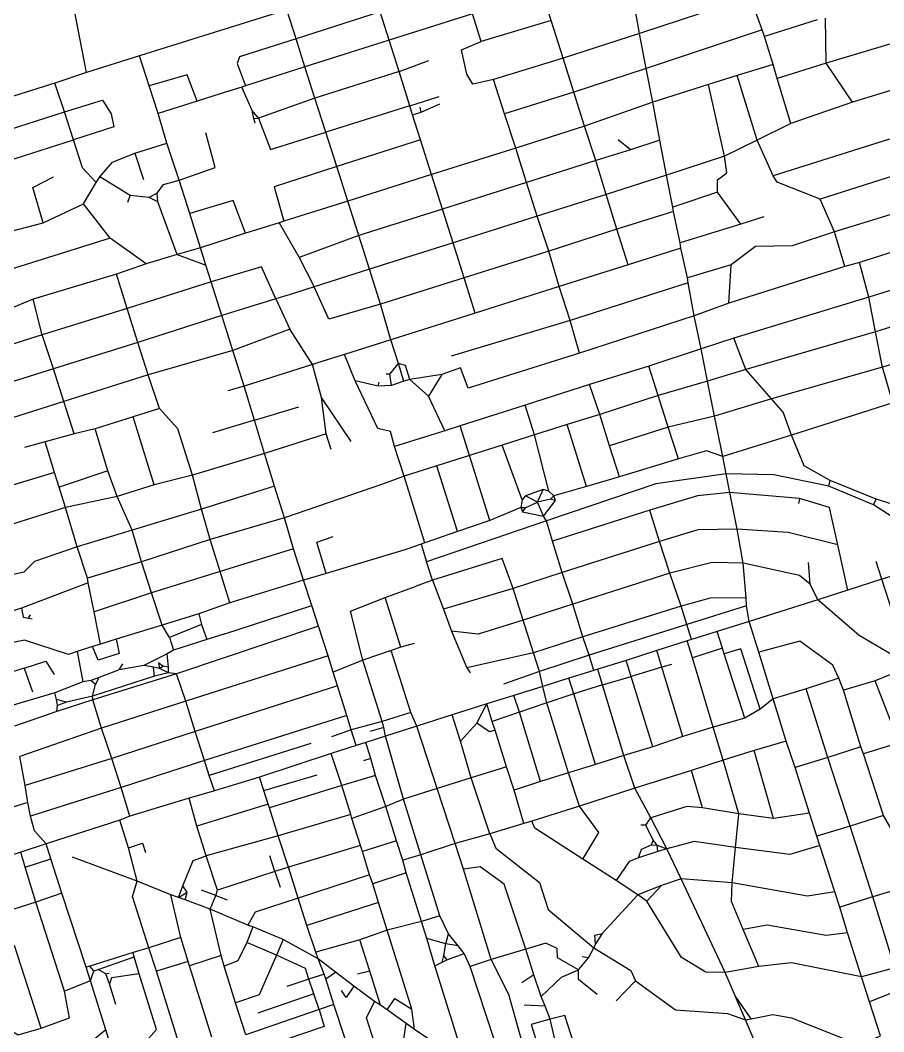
# Model space of a CAD drawing. Header units: metres. Extents: x 609554 to 651406, y 4826501 to 4857446.
# Drawn here: x 624809 to 627242, y 4838713 to 4841561 of the extents above; entities that cross this region are included whole.
import ezdxf

# ---------------------------------------------------------------- set-up
doc = ezdxf.new("R2010")
doc.units = ezdxf.units.M

msp = doc.modelspace()

# ---------------------------------------------------------------- linework, layer by layer
at = {"layer": 'ROADS'}
for points in [[(624995.4, 4841413.8), (624946.3, 4841666.8)], [(626304.5, 4841560.3), (626279.1, 4841640.2)], [(626553.2, 4841524.1), (626536.6, 4841620.3)], [(626848.2, 4841621.7), (626553.2, 4841524.1)], [(626899.4, 4841534), (626875, 4841602), (626848.2, 4841621.7)], [(625559.6, 4841590.3), (625325, 4841517)], [(625586, 4841509.2), (625559.6, 4841590.3)], [(625823.1, 4841584.8), (625586, 4841509.2)], [(625848.3, 4841505.1), (625823.1, 4841584.8)], [(626083.2, 4841579.3), (625848.3, 4841505.1)], [(626107.6, 4841501.2), (626083.2, 4841579.3)], [(627079.8, 4841440.3), (627077.5, 4841567.6)], [(626304.5, 4841560.3), (626107.6, 4841501.2)], [(626338.5, 4841454.6), (626304.5, 4841560.3)], [(627054.4, 4841562.5), (626905.2, 4841515.9)], [(627453.6, 4841552.3), (627079.8, 4841440.3)], [(625325, 4841517), (625144.5, 4841460.7)], [(625586, 4841509.2), (625427, 4841458.5), (625420.3, 4841439.2), (625443.8, 4841376.6)], [(625611, 4841430.3), (625586, 4841509.2)], [(626553.2, 4841524.1), (626338.5, 4841454.6)], [(626572.4, 4841425.9), (626553.2, 4841524.1)], [(626899.4, 4841534), (626572.4, 4841425.9)], [(626905.2, 4841515.9), (626899.4, 4841534)], [(626929.7, 4841436.5), (626905.2, 4841515.9)], [(625848.3, 4841505.1), (625611, 4841430.3)], [(625876.1, 4841417.4), (625848.3, 4841505.1)], [(626142.2, 4841394.4), (626083.6, 4841381.7), (626066.9, 4841409.1), (626051.7, 4841478.5), (626107.6, 4841501.2)], [(625144.5, 4841460.7), (624995.4, 4841413.8)], [(625171.9, 4841377.1), (625144.5, 4841460.7)], [(626338.5, 4841454.6), (626142.2, 4841394.4)], [(626368.3, 4841358.5), (626338.5, 4841454.6)], [(625611, 4841430.3), (625443.8, 4841376.6)], [(625639.2, 4841342.2), (625611, 4841430.3)], [(625876.1, 4841417.4), (625959.7, 4841447.8)], [(626572.4, 4841425.9), (626368.3, 4841358.5)], [(626590.7, 4841330.9), (626572.4, 4841425.9)], [(626929.7, 4841436.5), (626828.7, 4841405.5)], [(626941.6, 4841397.7), (626929.7, 4841436.5)], [(627079.8, 4841440.3), (626941.6, 4841397.7)], [(627153.8, 4841330.8), (627079.8, 4841440.3)], [(627489.1, 4841432.9), (627153.8, 4841330.8)], [(624995.4, 4841413.8), (624906.6, 4841384.2)], [(625307, 4841333.2), (625278.7, 4841408), (625171.9, 4841377.1)], [(625876.1, 4841417.4), (625639.2, 4841342.2)], [(625906.2, 4841320.6), (625876.1, 4841417.4)], [(626173.1, 4841297.8), (626142.2, 4841394.4)], [(626828.7, 4841405.5), (626747.6, 4841380.7)], [(626885, 4841223.6), (626828.7, 4841405.5)], [(626979.4, 4841270.7), (626941.6, 4841397.7)], [(624906.6, 4841384.2), (624672.5, 4841310.7)], [(624934, 4841303.4), (624906.6, 4841384.2)], [(625197.1, 4841299), (625171.9, 4841377.1)], [(625433.5, 4841373), (625375.2, 4841354.6)], [(625443.8, 4841376.6), (625433.5, 4841373)], [(625462, 4841307.6), (625433.5, 4841373)], [(626747.6, 4841380.7), (626590.7, 4841330.9)], [(626792.8, 4841178.3), (626747.6, 4841380.7)], [(625375.2, 4841354.6), (625307, 4841333.2)], [(625639.2, 4841342.2), (625480.4, 4841285.7)], [(625669.6, 4841245.8), (625639.2, 4841342.2)], [(625906.2, 4841320.6), (625989.5, 4841346.3)], [(626368.3, 4841358.5), (626173.1, 4841297.8)], [(626398.7, 4841263.1), (626368.3, 4841358.5)], [(624934, 4841303.4), (625040.4, 4841336.1), (625064.8, 4841297.9), (625072.3, 4841261.5), (624958.5, 4841224.2)], [(625307, 4841333.2), (625197.1, 4841299)], [(625906.2, 4841320.6), (625669.6, 4841245.8)], [(625914.2, 4841295.4), (625906.2, 4841320.6)], [(625938.8, 4841302.8), (625935.8, 4841316.8)], [(625938.8, 4841302.8), (625991, 4841326.1)], [(626590.7, 4841330.9), (626398.7, 4841263.1)], [(626610.6, 4841223.6), (626590.7, 4841330.9)], [(627153.8, 4841330.8), (626979.4, 4841270.7)], [(624698.5, 4841228.5), (624934, 4841303.4)], [(624958.5, 4841224.2), (624934, 4841303.4)], [(625221.8, 4841215), (625197.1, 4841299)], [(625480.4, 4841285.7), (625462, 4841307.6)], [(625466.9, 4841284.5), (625462, 4841307.6)], [(625466.9, 4841284.5), (625480.4, 4841285.7)], [(625471, 4841271.8), (625466.9, 4841284.5)], [(625480.4, 4841285.7), (625514.3, 4841197.2), (625669.6, 4841245.8)], [(625914.2, 4841295.4), (625938.8, 4841302.8)], [(625936.7, 4841224.5), (625914.2, 4841295.4)], [(626204.7, 4841201.4), (626173.1, 4841297.8)], [(626398.7, 4841263.1), (626204.7, 4841201.4)], [(626430.3, 4841166.1), (626398.7, 4841263.1)], [(626979.4, 4841270.7), (626885, 4841223.6)], [(624723.5, 4841149.2), (624958.5, 4841224.2)], [(625022.9, 4841104), (624983.8, 4841145.3), (624958.5, 4841224.2)], [(625256.9, 4841111), (625358.3, 4841147.1), (625331.5, 4841244.5)], [(625700.7, 4841149.1), (625669.6, 4841245.8)], [(625936.7, 4841224.5), (625700.7, 4841149.1)], [(625967.7, 4841126.6), (625936.7, 4841224.5)], [(626527.8, 4841196.8), (626493.5, 4841224.7)], [(626610.6, 4841223.6), (626527.8, 4841196.8)], [(626629.6, 4841125.2), (626610.6, 4841223.6)], [(626885, 4841223.6), (626792.8, 4841178.3)], [(626930.3, 4841123.6), (626885, 4841223.6)], [(627257.7, 4841226.7), (626930.3, 4841123.6)], [(625131.5, 4841186.8), (625221.8, 4841215)], [(625256.9, 4841111), (625221.8, 4841215)], [(626204.7, 4841201.4), (625967.7, 4841126.6)], [(626235.4, 4841104.4), (626204.7, 4841201.4)], [(626527.8, 4841196.8), (626430.3, 4841166.1)], [(625033.1, 4841120.8), (625069.2, 4841161.8), (625131.5, 4841186.8)], [(625131.5, 4841186.8), (625155.9, 4841113)], [(626430.3, 4841166.1), (626235.4, 4841104.4)], [(626460, 4841070.6), (626430.3, 4841166.1)], [(626792.8, 4841178.3), (626629.6, 4841125.2)], [(626773.6, 4841077.5), (626773.1, 4841111.9), (626799.3, 4841131.4), (626792.8, 4841178.3)], [(625700.7, 4841149.1), (625524.6, 4841092.7), (625551.5, 4840995.3)], [(625731.6, 4841052.2), (625700.7, 4841149.1)], [(624873.2, 4840991), (624844.6, 4841090.4), (624902.2, 4841120.7)], [(625022.9, 4841104), (625033.1, 4841120.8)], [(625118.5, 4841068), (625033.1, 4841120.8)], [(625194.7, 4841074.8), (625212.5, 4841099.1), (625256.9, 4841111)], [(625286.3, 4841017.4), (625256.9, 4841111)], [(625967.7, 4841126.6), (625731.6, 4841052.2)], [(625998.1, 4841029.8), (625967.7, 4841126.6)], [(626629.6, 4841125.2), (626460, 4841070.6)], [(626647.8, 4841035.2), (626629.6, 4841125.2)], [(627062.3, 4841057.1), (626941.8, 4841105.5), (626930.3, 4841123.6)], [(627289.5, 4841129.4), (627062.3, 4841057.1)], [(624987.1, 4841044.3), (625022.9, 4841104)], [(626235.4, 4841104.4), (625998.1, 4841029.8)], [(626265.2, 4841009.2), (626235.4, 4841104.4)], [(625111.7, 4841049.3), (625118.5, 4841068)], [(625172.1, 4841062.2), (625118.5, 4841068)], [(625194.7, 4841074.8), (625172.1, 4841062.2)], [(625196.7, 4841050.2), (625172.1, 4841062.2)], [(625196.7, 4841050.2), (625194.7, 4841074.8)], [(625443.3, 4840961.4), (625408.6, 4841053.8), (625286.3, 4841017.4)], [(625731.6, 4841052.2), (625551.5, 4840995.3)], [(625763, 4840955.5), (625731.6, 4841052.2)], [(626460, 4841070.6), (626265.2, 4841009.2)], [(626489.6, 4840972.8), (626460, 4841070.6)], [(626773.6, 4841077.5), (626647.8, 4841035.2)], [(626838.7, 4840987.5), (626773.6, 4841077.5)], [(627102.8, 4840965.4), (627062.3, 4841057.1)], [(624873.2, 4840991), (624987.1, 4841044.3)], [(625062.1, 4840947.5), (624987.1, 4841044.3)], [(625250.6, 4840901.5), (625196.7, 4841050.2)], [(625998.1, 4841029.8), (625763, 4840955.5)], [(626028.4, 4840934.4), (625998.1, 4841029.8)], [(626649.1, 4841022.8), (626647.8, 4841035.2)], [(627319.8, 4841032.6), (627102.8, 4840965.4)], [(625316.6, 4840920.9), (625286.3, 4841017.4)], [(625551.5, 4840995.3), (625538.7, 4840991.3)], [(626265.2, 4841009.2), (626028.4, 4840934.4)], [(626298.3, 4840911), (626265.2, 4841009.2)], [(626649.1, 4841022.8), (626489.6, 4840972.8)], [(626667.6, 4840934.8), (626649.1, 4841022.8)], [(626904, 4841007.6), (626838.7, 4840987.5)], [(624779.2, 4840966.2), (624873.2, 4840991)], [(625495.8, 4840977.6), (625443.3, 4840961.4)], [(625538.7, 4840991.3), (625495.8, 4840977.6)], [(625538.7, 4840991.3), (625594.3, 4840893.4)], [(626489.6, 4840972.8), (626298.3, 4840911)], [(626521.4, 4840872.5), (626489.6, 4840972.8)], [(626838.7, 4840987.5), (626667.6, 4840934.8)], [(625062.1, 4840947.5), (624570.5, 4840793.6)], [(625163.7, 4840875.2), (625062.1, 4840947.5)], [(625443.3, 4840961.4), (625316.6, 4840920.9)], [(625763, 4840955.5), (625594.3, 4840893.4)], [(625792.4, 4840860), (625763, 4840955.5)], [(627102.8, 4840965.4), (626983.6, 4840925.8), (626880.7, 4840924.4), (626811.3, 4840872.4)], [(627131.8, 4840867.5), (627102.8, 4840965.4)], [(625316.6, 4840920.9), (625250.6, 4840901.5)], [(625332, 4840872.1), (625316.6, 4840920.9)], [(626028.4, 4840934.4), (625792.4, 4840860)], [(626059.6, 4840836), (626028.4, 4840934.4)], [(626298.3, 4840911), (626059.6, 4840836)], [(626326.7, 4840811.9), (626298.3, 4840911)], [(626670.3, 4840919.1), (626521.4, 4840872.5)], [(626670.3, 4840919.1), (626667.6, 4840934.8)], [(626688.5, 4840836.4), (626670.3, 4840919.1)], [(627350.4, 4840935.3), (627173.7, 4840879.2)], [(625250.6, 4840901.5), (625163.7, 4840875.2)], [(625250.6, 4840901.5), (625332, 4840872.1)], [(625594.3, 4840893.4), (625636.5, 4840811)], [(625163.7, 4840875.2), (625079.9, 4840846.7)], [(625346.9, 4840824.7), (625332, 4840872.1)], [(625528.9, 4840776.9), (625488.8, 4840866.5), (625346.9, 4840824.7)], [(625792.4, 4840860), (625636.5, 4840811)], [(625823.4, 4840761.5), (625792.4, 4840860)], [(626521.4, 4840872.5), (626326.7, 4840811.9)], [(626811.3, 4840872.4), (626688.5, 4840836.4)], [(626805.5, 4840764.8), (626811.3, 4840872.4)], [(627131.8, 4840867.5), (626805.5, 4840764.8)], [(627173.7, 4840879.2), (627131.8, 4840867.5)], [(627199.3, 4840781.9), (627173.7, 4840879.2)], [(627503.3, 4840875.2), (627199.3, 4840781.9)], [(625079.9, 4840846.7), (624845.5, 4840776.3)], [(625109.9, 4840749.9), (625079.9, 4840846.7)], [(625346.9, 4840824.7), (625109.9, 4840749.9)], [(625376.9, 4840730.1), (625346.9, 4840824.7)], [(626059.6, 4840836), (625823.4, 4840761.5)], [(626090.3, 4840736.5), (626059.6, 4840836)], [(626690.8, 4840821.5), (626688.5, 4840836.4)], [(625636.5, 4840811), (625581.2, 4840793.2)], [(625823.4, 4840761.5), (625678.3, 4840719.7), (625636.5, 4840811)], [(626326.7, 4840811.9), (626090.3, 4840736.5)], [(626357.9, 4840715.4), (626326.7, 4840811.9)], [(626690.8, 4840821.5), (626357.9, 4840715.4)], [(626707.2, 4840729.3), (626690.8, 4840821.5)], [(624845.5, 4840776.3), (624757.3, 4840739.6)], [(624870.3, 4840675.5), (624845.5, 4840776.3)], [(625528.9, 4840776.9), (625376.9, 4840730.1)], [(625581.2, 4840793.2), (625528.9, 4840776.9)], [(625528.9, 4840776.9), (625568.7, 4840691.2)], [(627199.3, 4840781.9), (626818.8, 4840665.8)], [(627218.3, 4840683.5), (627199.3, 4840781.9)], [(627532.4, 4840781.7), (627218.3, 4840683.5)], [(625109.9, 4840749.9), (624870.3, 4840675.5)], [(625140, 4840654.2), (625109.9, 4840749.9)], [(625853.3, 4840661.7), (625823.4, 4840761.5)], [(626805.5, 4840764.8), (626707.2, 4840729.3)], [(625376.9, 4840730.1), (625140, 4840654.2)], [(625408.2, 4840631.4), (625376.9, 4840730.1)], [(626090.3, 4840736.5), (625853.3, 4840661.7)], [(626357.9, 4840715.4), (626023.3, 4840615.6)], [(626384.6, 4840623.5), (626357.9, 4840715.4)], [(626707.2, 4840729.3), (626384.6, 4840623.5)], [(626726.9, 4840635.6), (626707.2, 4840729.3)], [(625568.7, 4840691.2), (625408.2, 4840631.4)], [(625632.5, 4840592.2), (625568.7, 4840691.2)], [(627218.3, 4840683.5), (626853.3, 4840577.4)], [(627238, 4840584.8), (627218.3, 4840683.5)], [(624870.3, 4840675.5), (624605.9, 4840591.5)], [(624902.2, 4840579.3), (624870.3, 4840675.5)], [(625140, 4840654.2), (624902.2, 4840579.3)], [(625169.2, 4840562.4), (625140, 4840654.2)], [(625853.3, 4840661.7), (625722.1, 4840620.4)], [(625874.5, 4840594.5), (625853.3, 4840661.7)], [(626818.8, 4840665.8), (626726.9, 4840635.6)], [(626853.3, 4840577.4), (626818.8, 4840665.8)], [(627563.1, 4840681.7), (627238, 4840584.8)], [(625408.2, 4840631.4), (625169.2, 4840562.4)], [(625439.4, 4840531.1), (625408.2, 4840631.4)], [(626726.9, 4840635.6), (626579.7, 4840587.6)], [(626744.9, 4840544.9), (626726.9, 4840635.6)], [(625676.1, 4840605.9), (625632.5, 4840592.2)], [(625722.1, 4840620.4), (625676.1, 4840605.9)], [(625752.6, 4840545.6), (625722.1, 4840620.4)], [(626384.6, 4840623.5), (626070.9, 4840525.7), (626049, 4840582.6), (625996.2, 4840564.1)], [(624902.2, 4840579.3), (624624.1, 4840492.9)], [(624931.8, 4840488.1), (624902.2, 4840579.3)], [(625632.5, 4840592.2), (625439.4, 4840531.1)], [(625657.2, 4840499.4), (625632.5, 4840592.2)], [(625850.1, 4840564.6), (625874.5, 4840594.5)], [(625889.7, 4840545.4), (625874.5, 4840594.5)], [(625906.3, 4840550), (625893.9, 4840589.2), (625874.5, 4840594.5)], [(626579.7, 4840587.6), (626412.9, 4840535.3)], [(626606.5, 4840505), (626579.7, 4840587.6)], [(626853.3, 4840577.4), (626744.9, 4840544.9)], [(626925.1, 4840495.7), (626853.3, 4840577.4)], [(627238, 4840584.8), (626925.1, 4840495.7)], [(627267.2, 4840484.4), (627238, 4840584.8)], [(625169.2, 4840562.4), (624931.8, 4840488.1)], [(625201.1, 4840468.1), (625169.2, 4840562.4)], [(625863.2, 4840360.9), (625851.9, 4840403.5), (625816.3, 4840412.1), (625752.6, 4840545.6)], [(625817.2, 4840530.6), (625752.6, 4840545.6)], [(625817.2, 4840530.6), (625820.3, 4840541.8)], [(625850.1, 4840564.6), (625839.5, 4840564.5)], [(625854.9, 4840532.8), (625850.1, 4840564.6)], [(625889.7, 4840545.4), (625854.9, 4840532.8)], [(625906.3, 4840550), (625889.7, 4840545.4)], [(625996.2, 4840564.1), (625906.3, 4840550)], [(625958.9, 4840503.2), (625906.3, 4840550)], [(625996.2, 4840564.1), (625958.9, 4840503.2)], [(626744.9, 4840544.9), (626606.5, 4840505)], [(626764.5, 4840446.3), (626744.9, 4840544.9)], [(625439.4, 4840531.1), (625393.8, 4840518.1)], [(625468.8, 4840435.1), (625439.4, 4840531.1)], [(625854.9, 4840532.8), (625817.2, 4840530.6)], [(626412.9, 4840535.3), (626231.7, 4840477.1)], [(626442, 4840451.5), (626412.9, 4840535.3)], [(624931.8, 4840488.1), (624745.2, 4840428.8)], [(624960.4, 4840396.8), (624931.8, 4840488.1)], [(625671.2, 4840396.7), (625657.2, 4840499.4)], [(625741.1, 4840374.7), (625657.2, 4840499.4)], [(626005, 4840405.4), (625958.9, 4840503.2)], [(626606.5, 4840505), (626442, 4840451.5)], [(626634.7, 4840415.6), (626606.5, 4840505)], [(626925.1, 4840495.7), (626764.5, 4840446.3)], [(626982, 4840392.9), (626958, 4840457.5), (626925.1, 4840495.7)], [(627267.2, 4840484.4), (626982, 4840392.9)], [(625201.1, 4840468.1), (625126.6, 4840444.3)], [(625294.6, 4840280.5), (625253.2, 4840410.5), (625201.1, 4840468.1)], [(625468.8, 4840435.1), (625593.8, 4840473.1)], [(626231.7, 4840477.1), (626048.4, 4840419.1)], [(626257.6, 4840393.8), (626231.7, 4840477.1)], [(625126.6, 4840444.3), (625020.1, 4840411.1)], [(625185.7, 4840252.9), (625126.6, 4840444.3)], [(625468.8, 4840435.1), (625350.8, 4840399.1)], [(625496.9, 4840341.4), (625468.8, 4840435.1)], [(626442, 4840451.5), (626349.7, 4840422.7)], [(626468.8, 4840363.3), (626442, 4840451.5)], [(626764.5, 4840446.3), (626634.7, 4840415.6)], [(626788, 4840333.2), (626764.5, 4840446.3)], [(625020.1, 4840411.1), (624960.4, 4840396.8)], [(625055.7, 4840292.1), (625020.1, 4840411.1)], [(626005, 4840405.4), (625863.2, 4840360.9)], [(626048.4, 4840419.1), (626005, 4840405.4)], [(626074.3, 4840335.8), (626048.4, 4840419.1)], [(626349.7, 4840422.7), (626257.6, 4840393.8)], [(626404.3, 4840248.3), (626349.7, 4840422.7)], [(626634.7, 4840415.6), (626468.8, 4840363.3)], [(626663.5, 4840326.6), (626634.7, 4840415.6)], [(624878.9, 4840373.9), (624820.6, 4840357.8)], [(624960.4, 4840396.8), (624878.9, 4840373.9)], [(624905.6, 4840288.1), (624878.9, 4840373.9)], [(625671.2, 4840396.7), (625496.9, 4840341.4)], [(625684.5, 4840352.6), (625671.2, 4840396.7)], [(626257.6, 4840393.8), (626166.5, 4840364.8)], [(626297.7, 4840235.5), (626257.6, 4840393.8)], [(626982, 4840392.9), (626788, 4840333.2)], [(627090.7, 4840265.3), (627017.4, 4840306.2), (626982, 4840392.9)], [(625496.9, 4840341.4), (625294.6, 4840280.5)], [(625525.6, 4840249.6), (625496.9, 4840341.4)], [(625890.9, 4840277.9), (625863.2, 4840360.9)], [(626166.5, 4840364.8), (626074.3, 4840335.8)], [(626222.6, 4840210.8), (626166.5, 4840364.8)], [(626496.8, 4840275.8), (626468.8, 4840363.3)], [(626788, 4840333.2), (626742.5, 4840349.1), (626663.5, 4840326.6)], [(626074.3, 4840335.8), (625982.6, 4840307)], [(626131.5, 4840152.9), (626074.3, 4840335.8)], [(626663.5, 4840326.6), (626496.8, 4840275.8)], [(626798, 4840283.7), (626788, 4840333.2)], [(624905.6, 4840288.1), (624765.4, 4840245.6)], [(624918.2, 4840246.6), (624905.6, 4840288.1)], [(625055.7, 4840292.1), (624918.2, 4840246.6)], [(625082.2, 4840220.2), (625055.7, 4840292.1)], [(625982.6, 4840307), (625890.9, 4840277.9)], [(626040.5, 4840121.8), (625982.6, 4840307)], [(626798, 4840283.7), (626599.4, 4840255.7), (626291.1, 4840151.8)], [(626807.8, 4840231.5), (626798, 4840283.7)], [(627087, 4840249.3), (626931.8, 4840281.3), (626798, 4840283.7)], [(625294.6, 4840280.5), (625185.7, 4840252.9)], [(625319.5, 4840184.5), (625294.6, 4840280.5)], [(625832.4, 4840256.1), (625553.7, 4840160)], [(625890.9, 4840277.9), (625832.4, 4840256.1)], [(625948.8, 4840090.2), (625890.9, 4840277.9)], [(626496.8, 4840275.8), (626404.3, 4840248.3)], [(627087, 4840249.3), (627090.7, 4840265.3)], [(627220.6, 4840212.6), (627090.7, 4840265.3)], [(624935.9, 4840189.2), (624918.2, 4840246.6)], [(625185.7, 4840252.9), (625082.2, 4840220.2)], [(625525.6, 4840249.6), (625319.5, 4840184.5)], [(625553.7, 4840160), (625525.6, 4840249.6)], [(626282.2, 4840239.5), (626232.5, 4840222.5)], [(626266, 4840204.5), (626282.2, 4840239.5)], [(626297.7, 4840235.5), (626282.2, 4840239.5)], [(626312.5, 4840221.9), (626297.7, 4840235.5)], [(626404.3, 4840248.3), (626312.5, 4840221.9)], [(626807.8, 4840231.5), (626717, 4840222.3), (626582.4, 4840181.7)], [(626829, 4840127.9), (626807.8, 4840231.5)], [(627004.5, 4840215), (626807.8, 4840231.5)], [(627212.9, 4840196.5), (627087, 4840249.3)], [(625082.2, 4840220.2), (624935.9, 4840189.2)], [(625124.5, 4840125.7), (625082.2, 4840220.2)], [(626222.6, 4840210.8), (626219.2, 4840189.4)], [(626232.5, 4840222.5), (626222.6, 4840210.8)], [(626266, 4840204.5), (626232.5, 4840222.5)], [(626233.4, 4840188.9), (626266, 4840204.5)], [(626302.4, 4840212.6), (626266, 4840204.5)], [(626282.7, 4840164.6), (626266, 4840204.5)], [(626282.7, 4840164.6), (626316.5, 4840208.5)], [(626302.4, 4840212.6), (626312.5, 4840221.9)], [(626316.5, 4840208.5), (626302.4, 4840212.6)], [(626316.5, 4840208.5), (626312.5, 4840221.9)], [(627004.5, 4840215), (627001.4, 4840200.4)], [(627112.3, 4840084), (627089.2, 4840189.1), (627004.5, 4840215)], [(627212.9, 4840196.5), (627220.6, 4840212.6)], [(627417.9, 4840136.1), (627370.5, 4840165.7), (627220.6, 4840212.6)], [(624935.9, 4840189.2), (624695.8, 4840114.1)], [(624969, 4840078.2), (624935.9, 4840189.2)], [(625319.5, 4840184.5), (625124.5, 4840125.7)], [(625344.4, 4840098.8), (625319.5, 4840184.5)], [(626219.2, 4840189.4), (626131.5, 4840152.9)], [(626219.2, 4840189.4), (626233.4, 4840188.9)], [(626219.2, 4840189.4), (626224.1, 4840176.7)], [(626224.1, 4840176.7), (626233.4, 4840188.9)], [(626224.1, 4840176.7), (626282.7, 4840164.6)], [(626582.4, 4840181.7), (626308.5, 4840094.6)], [(626609.9, 4840093.2), (626582.4, 4840181.7)], [(627441.7, 4840049), (627212.9, 4840196.5)], [(625553.7, 4840160), (625344.4, 4840098.8)], [(625578.3, 4840073), (625553.7, 4840160)], [(626291.1, 4840151.8), (625953.1, 4840036.3)], [(626131.5, 4840152.9), (626040.5, 4840121.8)], [(626291.1, 4840151.8), (626282.7, 4840164.6)], [(626308.5, 4840094.6), (626291.1, 4840151.8)], [(625124.5, 4840125.7), (624969, 4840078.2)], [(625150.3, 4840036.7), (625124.5, 4840125.7)], [(626040.5, 4840121.8), (625948.8, 4840090.2)], [(626829, 4840127.9), (626718.1, 4840126.1), (626609.9, 4840093.2)], [(627112.3, 4840084), (626972.7, 4840118.5), (626829, 4840127.9)], [(626846, 4840032.7), (626829, 4840127.9)], [(625344.4, 4840098.8), (625150.3, 4840036.7)], [(625372.5, 4840008.8), (625344.4, 4840098.8)], [(625671.1, 4840003.7), (625644.8, 4840091.4), (625690.2, 4840107.8)], [(625938.3, 4840086.4), (625892.2, 4840070.4)], [(625948.8, 4840090.2), (625938.3, 4840086.4)], [(625938.3, 4840086.4), (625953.1, 4840036.3)], [(626336, 4840006.1), (626308.5, 4840094.6)], [(626609.9, 4840093.2), (626336, 4840006.1)], [(626639, 4840004.2), (626609.9, 4840093.2)], [(627140.1, 4839956), (627112.3, 4840084)], [(624969, 4840078.2), (624849.2, 4840037.6), (624819.2, 4840007.6), (624764.6, 4839994.6)], [(624997.9, 4839989.8), (624969, 4840078.2)], [(625578.3, 4840073), (625372.5, 4840008.8)], [(625606.8, 4839984.4), (625578.3, 4840073)], [(625892.2, 4840070.4), (625671.1, 4840003.7)], [(625150.3, 4840036.7), (624997.9, 4839989.8)], [(625178.2, 4839949.1), (625150.3, 4840036.7)], [(625970.3, 4839985), (625953.1, 4840036.3)], [(626197.8, 4839961.1), (626166.4, 4840045.2), (625970.3, 4839985)], [(626846, 4840032.7), (626758.5, 4840034.1), (626639, 4840004.2)], [(627034.7, 4839973.1), (627003.9, 4839997.6), (626846, 4840032.7)], [(626853.9, 4839934.9), (626846, 4840032.7)], [(627034.7, 4839973.1), (627029.3, 4840034.5)], [(627236.4, 4839987.1), (627220.7, 4840037.2)], [(625372.5, 4840008.8), (625178.2, 4839949.1)], [(625399.3, 4839920.9), (625372.5, 4840008.8)], [(625671.1, 4840003.7), (625606.8, 4839984.4)], [(626336, 4840006.1), (626197.8, 4839961.1)], [(626366.1, 4839916.6), (626336, 4840006.1)], [(626639, 4840004.2), (626366.1, 4839916.6)], [(626670.5, 4839911), (626639, 4840004.2)], [(627318.3, 4840011.7), (627236.4, 4839987.1)], [(625000, 4839977.2), (624812.3, 4839906.2)], [(625000, 4839977.2), (624997.9, 4839989.8)], [(625017.3, 4839895.8), (625000, 4839977.2)], [(625606.8, 4839984.4), (625399.3, 4839920.9)], [(625630.7, 4839912.9), (625606.8, 4839984.4)], [(625970.3, 4839985), (625924.6, 4839967.4)], [(625970.3, 4839985), (626001.2, 4839902.8)], [(627056.2, 4839929), (627034.7, 4839973.1)], [(627236.4, 4839987.1), (627140.1, 4839956)], [(627284.6, 4839835.9), (627236.4, 4839987.1)], [(625178.2, 4839949.1), (625017.3, 4839895.8)], [(625208.7, 4839857.5), (625178.2, 4839949.1)], [(625837.3, 4839935.6), (625924.6, 4839967.4)], [(626197.8, 4839961.1), (626001.2, 4839902.8)], [(626225.8, 4839872.1), (626197.8, 4839961.1)], [(627140.1, 4839956), (627056.2, 4839929)], [(625399.3, 4839920.9), (625311.8, 4839889.7)], [(625385.3, 4839833.6), (625630.7, 4839912.9)], [(625649.4, 4839855.3), (625630.7, 4839912.9)], [(625774.5, 4839759.3), (625739.7, 4839897.5), (625837.3, 4839935.6)], [(625881.4, 4839795.5), (625837.3, 4839935.6)], [(626366.1, 4839916.6), (626225.8, 4839872.1)], [(626394.2, 4839825), (626366.1, 4839916.6)], [(626853.9, 4839934.9), (626753, 4839934.2), (626670.5, 4839911)], [(626855.3, 4839912.7), (626687.1, 4839860)], [(626855.3, 4839912.7), (626853.9, 4839934.9)], [(626862.1, 4839868), (626855.3, 4839912.7)], [(627056.2, 4839929), (626862.1, 4839868)], [(627300.4, 4839753.5), (627172.8, 4839829.1), (627056.2, 4839929)], [(624812.3, 4839906.2), (624736.5, 4839881.9)], [(624812.3, 4839906.2), (624817, 4839880.6), (624832.4, 4839877.7)], [(624832.4, 4839877.7), (624838.2, 4839886.8)], [(625034.9, 4839804.5), (625017.3, 4839895.8)], [(625311.8, 4839889.7), (625208.7, 4839857.5)], [(625311.8, 4839889.7), (625319.7, 4839860.1)], [(626001.2, 4839902.8), (626024.2, 4839840.9)], [(626670.5, 4839911), (626394.2, 4839825)], [(626687.1, 4839860), (626670.5, 4839911)], [(624832.4, 4839877.7), (624842.5, 4839875.7)], [(625208.7, 4839857.5), (625079.1, 4839818.7)], [(625229, 4839823.4), (625208.7, 4839857.5)], [(625319.7, 4839860.1), (625229, 4839823.4)], [(625319.7, 4839860.1), (625334.7, 4839817.2)], [(626225.8, 4839872.1), (626098.5, 4839832.7), (626024.2, 4839840.9)], [(626254.8, 4839780.1), (626225.8, 4839872.1)], [(626687.1, 4839860), (626411.6, 4839773.3)], [(626700.2, 4839817.8), (626687.1, 4839860)], [(626862.1, 4839868), (626772, 4839840.3)], [(626889.7, 4839782.3), (626862.1, 4839868)], [(625649.4, 4839855.3), (625249.3, 4839720.5)], [(625385.3, 4839833.6), (625334.7, 4839817.2)], [(625676.1, 4839771.4), (625649.4, 4839855.3)], [(626024.2, 4839840.9), (626067.3, 4839737.3)], [(626772, 4839840.3), (626700.2, 4839817.8)], [(626787.1, 4839793.2), (626772, 4839840.3)], [(624969.1, 4839783.4), (624944.7, 4839775.6), (624821.2, 4839816.1), (624751, 4839802)], [(625079.1, 4839818.7), (625088, 4839778.5), (625028.5, 4839759.5), (625012.6, 4839797.4)], [(625034.9, 4839804.5), (625012.6, 4839797.4)], [(625079.1, 4839818.7), (625034.9, 4839804.5)], [(625229, 4839823.4), (625240.8, 4839787.3)], [(625334.7, 4839817.2), (625240.8, 4839787.3)], [(625918.4, 4839806.4), (625881.4, 4839795.5)], [(626394.2, 4839825), (626254.8, 4839780.1)], [(626411.6, 4839773.3), (626394.2, 4839825)], [(626688, 4839813.9), (626602.2, 4839786.7)], [(626700.2, 4839817.8), (626688, 4839813.9)], [(626702.9, 4839765.8), (626688, 4839813.9)], [(627115, 4839708.9), (627098, 4839745.2), (627005.6, 4839812.7), (626889.7, 4839782.3)], [(625012.6, 4839797.4), (624969.1, 4839783.4)], [(624969.1, 4839783.4), (624985.2, 4839697.9)], [(625222.9, 4839776.8), (625156.7, 4839744.4)], [(625240.8, 4839787.3), (625222.9, 4839776.8)], [(625226.3, 4839739.5), (625222.9, 4839776.8)], [(625676.1, 4839771.4), (625275.1, 4839643.6)], [(625690.5, 4839725.5), (625676.1, 4839771.4)], [(625853.7, 4839786.2), (625774.5, 4839759.3)], [(625881.4, 4839795.5), (625853.7, 4839786.2)], [(625909.3, 4839611.9), (625853.7, 4839786.2)], [(626254.8, 4839780.1), (626067.3, 4839737.3)], [(626271.8, 4839727.3), (626254.8, 4839780.1)], [(626411.6, 4839773.3), (626271.8, 4839727.3)], [(626424.9, 4839730.6), (626411.6, 4839773.3)], [(626602.2, 4839786.7), (626515.9, 4839758.8)], [(626616.4, 4839739.2), (626602.2, 4839786.7)], [(626787.1, 4839793.2), (626702.9, 4839765.8)], [(626792.2, 4839776.9), (626787.1, 4839793.2)], [(626893.3, 4839621), (626838.6, 4839791.5), (626792.2, 4839776.9)], [(626850.6, 4839596.2), (626792.2, 4839776.9)], [(626930.4, 4839650.5), (626889.7, 4839782.3)], [(624819.8, 4839736.6), (624881.4, 4839756.1), (624904.4, 4839718.6)], [(625087.6, 4839731.7), (625097.8, 4839748.6)], [(625156.7, 4839744.4), (625087.6, 4839731.7)], [(625184, 4839739.7), (625156.7, 4839744.4)], [(625210.4, 4839742.8), (625198.8, 4839751.9), (625201, 4839735.6)], [(625201, 4839735.6), (625210.4, 4839742.8)], [(625226.3, 4839739.5), (625210.4, 4839742.8)], [(625774.5, 4839759.3), (625690.5, 4839725.5)], [(625828.4, 4839586.2), (625774.5, 4839759.3)], [(626515.9, 4839758.8), (626435.7, 4839733.9)], [(626530.3, 4839713.3), (626515.9, 4839758.8)], [(626643.6, 4839747.5), (626616.4, 4839739.2)], [(626761.5, 4839570.3), (626702.9, 4839765.8)], [(627320.9, 4839743.6), (627217.8, 4839700.8)], [(624819.8, 4839736.6), (624766.7, 4839719.6)], [(624819.8, 4839736.6), (624843.7, 4839670)], [(625187.2, 4839714), (625012.5, 4839658.4)], [(625249.3, 4839720.5), (625013.1, 4839647.4)], [(625087.6, 4839731.7), (625031.4, 4839710.2)], [(625201, 4839735.6), (625184, 4839739.7)], [(625187.2, 4839714), (625184, 4839739.7)], [(625226.6, 4839723.7), (625187.2, 4839714)], [(625226.6, 4839723.7), (625201, 4839735.6)], [(625226.6, 4839723.7), (625226.3, 4839739.5)], [(625249.3, 4839720.5), (625226.6, 4839723.7)], [(625275.1, 4839643.6), (625249.3, 4839720.5)], [(625702.6, 4839687.1), (625690.5, 4839725.5)], [(626067.3, 4839737.3), (626076.5, 4839723.6)], [(626271.8, 4839727.3), (626170.1, 4839691.7)], [(626281.5, 4839685.5), (626271.8, 4839727.3)], [(626424.9, 4839730.6), (626354.6, 4839708.6)], [(626435.7, 4839733.9), (626424.9, 4839730.6)], [(626449.4, 4839689.6), (626435.7, 4839733.9)], [(626449.4, 4839689.6), (626530.3, 4839713.3)], [(626616.4, 4839739.2), (626530.3, 4839713.3)], [(626591.3, 4839515.6), (626530.3, 4839713.3)], [(626675.8, 4839544.2), (626616.4, 4839739.2)], [(624985.2, 4839697.9), (624906.6, 4839667.8)], [(625008, 4839702.1), (624985.2, 4839697.9)], [(625031.4, 4839710.2), (625008, 4839702.1)], [(625020.6, 4839690.7), (625008, 4839702.1)], [(625012.5, 4839658.4), (625020.6, 4839690.7)], [(625020.6, 4839690.7), (625031.4, 4839710.2)], [(625702.6, 4839687.1), (625301.5, 4839558.7)], [(625729, 4839603.5), (625702.6, 4839687.1)], [(626281.5, 4839685.5), (626199.9, 4839660)], [(626354.6, 4839708.6), (626281.5, 4839685.5)], [(626292.2, 4839639.4), (626281.5, 4839685.5)], [(626368.4, 4839664.1), (626354.6, 4839708.6)], [(626449.4, 4839689.6), (626368.4, 4839664.1)], [(626509.5, 4839490.5), (626449.4, 4839689.6)], [(627115, 4839708.9), (627022.6, 4839678.3)], [(627128.4, 4839674.4), (627115, 4839708.9)], [(627217.8, 4839700.8), (627128.4, 4839674.4)], [(627284.9, 4839526.4), (627217.8, 4839700.8)], [(624906.6, 4839667.8), (624782.2, 4839630.8)], [(624910.8, 4839648.6), (624906.6, 4839667.8)], [(625012.5, 4839658.4), (624939.6, 4839641.1)], [(625013.1, 4839647.4), (625012.5, 4839658.4)], [(626199.9, 4839660), (626123.7, 4839636.8)], [(626215.4, 4839613.2), (626199.9, 4839660)], [(626368.4, 4839664.1), (626292.2, 4839639.4)], [(626429.8, 4839465.8), (626368.4, 4839664.1)], [(627022.6, 4839678.3), (626930.4, 4839650.5)], [(627084, 4839485.1), (627022.6, 4839678.3)], [(627177.4, 4839515.1), (627128.4, 4839674.4)], [(624914.2, 4839631.7), (624910.8, 4839648.6)], [(624939.6, 4839641.1), (624910.8, 4839648.6)], [(625013.1, 4839647.4), (624912.3, 4839614.7)], [(624912.3, 4839614.7), (624914.2, 4839631.7)], [(624939.6, 4839641.1), (624914.2, 4839631.7)], [(625038, 4839567.5), (625013.1, 4839647.4)], [(625275.1, 4839643.6), (625038, 4839567.5)], [(625301.5, 4839558.7), (625275.1, 4839643.6)], [(626123.7, 4839636.8), (626025.4, 4839605.6)], [(626095.3, 4839581.9), (626123.7, 4839636.8)], [(626138.7, 4839586.6), (626123.7, 4839636.8)], [(626292.2, 4839639.4), (626215.4, 4839613.2)], [(626353.6, 4839442.4), (626292.2, 4839639.4)], [(626930.4, 4839650.5), (626893.3, 4839621)], [(626966.9, 4839531.5), (626930.4, 4839650.5)], [(624912.3, 4839614.7), (624792.6, 4839573.6)], [(625729, 4839603.5), (625328.2, 4839476.9)], [(625741.3, 4839563.4), (625729, 4839603.5)], [(625909.3, 4839611.9), (625828.4, 4839586.2)], [(625926.2, 4839573.6), (625909.3, 4839611.9)], [(626025.4, 4839605.6), (625926.2, 4839573.6)], [(626049.2, 4839531.7), (626025.4, 4839605.6)], [(626215.4, 4839613.2), (626138.7, 4839586.6)], [(626274.7, 4839417.3), (626215.4, 4839613.2)], [(626893.3, 4839621), (626850.6, 4839596.2)], [(625828.4, 4839586.2), (625741.3, 4839563.4)], [(625833.6, 4839569.8), (625828.4, 4839586.2)], [(625926.2, 4839573.6), (625837.6, 4839545.4)], [(625983.6, 4839398.3), (625926.2, 4839573.6)], [(626049.2, 4839531.7), (626095.3, 4839581.9)], [(626147.1, 4839562.5), (626130.9, 4839557.3), (626095.3, 4839581.9)], [(626147.1, 4839562.5), (626138.7, 4839586.6)], [(626850.6, 4839596.2), (626761.5, 4839570.3)], [(625038, 4839567.5), (624807.4, 4839487.6)], [(625067.1, 4839482.8), (625038, 4839567.5)], [(625301.5, 4839558.7), (625067.1, 4839482.8)], [(625328.2, 4839476.9), (625301.5, 4839558.7)], [(625741.3, 4839563.4), (625686.1, 4839543.1)], [(625755.2, 4839519.3), (625741.3, 4839563.4)], [(625837.6, 4839545.4), (625782.1, 4839527.8)], [(625833.6, 4839569.8), (625793.3, 4839558.8)], [(625837.6, 4839545.4), (625833.6, 4839569.8)], [(625888.9, 4839367.9), (625837.6, 4839545.4)], [(626178.6, 4839459), (626147.1, 4839562.5)], [(626675.8, 4839544.2), (626591.3, 4839515.6)], [(626761.5, 4839570.3), (626675.8, 4839544.2)], [(626788.9, 4839478.2), (626761.5, 4839570.3)], [(625627.8, 4839524.7), (625341.5, 4839434.3)], [(625755.2, 4839519.3), (625684.7, 4839496.1)], [(625782.1, 4839527.8), (625755.2, 4839519.3)], [(625796.3, 4839482.2), (625782.1, 4839527.8)], [(626079.5, 4839428.4), (626049.2, 4839531.7)], [(626591.3, 4839515.6), (626509.5, 4839490.5)], [(626966.9, 4839531.5), (626877, 4839504.9)], [(626992.2, 4839457), (626966.9, 4839531.5)], [(627177.4, 4839515.1), (627084, 4839485.1)], [(627184.5, 4839495.3), (627177.4, 4839515.1)], [(627284.9, 4839526.4), (627184.5, 4839495.3)], [(624822.3, 4839406.5), (624807.4, 4839487.6)], [(625684.7, 4839496.1), (625483.1, 4839430.1)], [(625715.1, 4839406.7), (625684.7, 4839496.1)], [(626509.5, 4839490.5), (626429.8, 4839465.8)], [(626540.1, 4839399.2), (626509.5, 4839490.5)], [(626877, 4839504.9), (626788.9, 4839478.2)], [(626930.6, 4839313.3), (626877, 4839504.9)], [(627241.3, 4839321.9), (627184.5, 4839495.3)], [(625067.1, 4839482.8), (624822.3, 4839406.5)], [(625093.5, 4839400.4), (625067.1, 4839482.8)], [(625328.2, 4839476.9), (625093.5, 4839400.4)], [(625341.5, 4839434.3), (625328.2, 4839476.9)], [(625796.3, 4839482.2), (625775.8, 4839476.2)], [(625809.6, 4839434.8), (625796.3, 4839482.2)], [(626178.6, 4839459), (626079.5, 4839428.4)], [(626200.4, 4839393), (626178.6, 4839459)], [(626429.8, 4839465.8), (626353.6, 4839442.4)], [(626788.9, 4839478.2), (626699.8, 4839448.2)], [(626833.1, 4839326.4), (626788.9, 4839478.2)], [(627084, 4839485.1), (626992.2, 4839457)], [(627032.4, 4839328.6), (626992.2, 4839457)], [(627146.7, 4839292.2), (627084, 4839485.1)], [(625356, 4839391.4), (625341.5, 4839434.3)], [(625483.1, 4839430.1), (625356, 4839391.4)], [(625495.2, 4839392.4), (625483.1, 4839430.1)], [(625495.2, 4839392.4), (625645.6, 4839436.7)], [(625809.6, 4839434.8), (625715.1, 4839406.7)], [(625838.8, 4839347.4), (625809.6, 4839434.8)], [(626353.6, 4839442.4), (626274.7, 4839417.3)], [(626384.4, 4839348.6), (626353.6, 4839442.4)], [(626699.8, 4839448.2), (626540.1, 4839399.2)], [(626731.1, 4839343.7), (626699.8, 4839448.2)], [(624830.5, 4839358.6), (624822.3, 4839406.5)], [(625093.5, 4839400.4), (624837.8, 4839320.3)], [(625117.5, 4839320.3), (625093.5, 4839400.4)], [(625715.1, 4839406.7), (625511.2, 4839343.4)], [(625739.8, 4839324.9), (625715.1, 4839406.7)], [(626079.5, 4839428.4), (625983.6, 4839398.3)], [(626131.6, 4839270.1), (626079.5, 4839428.4)], [(626274.7, 4839417.3), (626200.4, 4839393)], [(625356, 4839391.4), (625284.8, 4839370.3)], [(625507.7, 4839354.1), (625495.2, 4839392.4)], [(625983.6, 4839398.3), (625888.9, 4839367.9)], [(626034.5, 4839243), (625983.6, 4839398.3)], [(626227.4, 4839299.3), (626200.4, 4839393)], [(626540.1, 4839399.2), (626384.4, 4839348.6)], [(626585.3, 4839314.9), (626540.1, 4839399.2)], [(624830.5, 4839358.6), (624788, 4839345.2)], [(624837.8, 4839320.3), (624830.5, 4839358.6)], [(625284.8, 4839370.3), (625117.5, 4839320.3)], [(625306.1, 4839291.9), (625284.8, 4839370.3)], [(625507.7, 4839354.1), (625306.1, 4839291.9)], [(625511.2, 4839343.4), (625507.7, 4839354.1)], [(625535.4, 4839264.3), (625511.2, 4839343.4)], [(625838.8, 4839347.4), (625743.5, 4839313.1)], [(625888.9, 4839367.9), (625838.8, 4839347.4)], [(625868.6, 4839251), (625838.8, 4839347.4)], [(625937.9, 4839211.5), (625888.9, 4839367.9)], [(626384.4, 4839348.6), (626249.7, 4839305.6)], [(626393.8, 4839199.2), (626438.8, 4839273.9), (626384.4, 4839348.6)], [(626731.1, 4839343.7), (626687, 4839347.1), (626585.3, 4839314.9)], [(626833.1, 4839326.4), (626731.1, 4839343.7)], [(624881.5, 4839241.8), (624849, 4839279), (624837.8, 4839320.3)], [(625117.5, 4839320.3), (625089.3, 4839308.7)], [(625739.8, 4839324.9), (625535.4, 4839264.3)], [(625743.5, 4839313.1), (625739.8, 4839324.9)], [(626570.9, 4839294.6), (626585.3, 4839314.9)], [(626630.2, 4839228.4), (626585.3, 4839314.9)], [(626824.3, 4839231.8), (626833.1, 4839326.4)], [(626930.6, 4839313.3), (626833.1, 4839326.4)], [(627032.4, 4839328.6), (626930.6, 4839313.3)], [(627053.4, 4839263.5), (627032.4, 4839328.6)], [(627241.3, 4839321.9), (627146.7, 4839292.2)], [(627261.2, 4839286.3), (627241.3, 4839321.9)], [(625089.3, 4839308.7), (624881.5, 4839241.8)], [(625113.7, 4839231), (625089.3, 4839308.7)], [(625333.1, 4839208.2), (625306.1, 4839291.9)], [(625767.6, 4839237.4), (625743.5, 4839313.1)], [(626227.4, 4839299.3), (626131.6, 4839270.1)], [(626249.7, 4839305.6), (626227.4, 4839299.3)], [(626393.8, 4839199.2), (626258.3, 4839286.5), (626249.7, 4839305.6)], [(626570.9, 4839294.6), (626557.4, 4839295.1)], [(626591.7, 4839252.1), (626570.9, 4839294.6)], [(627146.7, 4839292.2), (627053.4, 4839263.5)], [(627211.2, 4839092.9), (627146.7, 4839292.2)], [(625535.4, 4839264.3), (625333.1, 4839208.2)], [(625565, 4839176.3), (625535.4, 4839264.3)], [(626131.6, 4839270.1), (626034.5, 4839243)], [(626131.6, 4839270.1), (626148.4, 4839230.2), (626271.3, 4839132.9), (626296.1, 4839056.8), (626424.9, 4838949.2)], [(627061.7, 4839237.2), (627053.4, 4839263.5)], [(624881.5, 4839241.8), (624810.2, 4839218.5)], [(624895.1, 4839200.1), (624881.5, 4839241.8)], [(625113.7, 4839231), (625153.6, 4839243.7), (625161.7, 4839217.7)], [(625137.8, 4839136.9), (625113.7, 4839231)], [(625767.6, 4839237.4), (625565, 4839176.3)], [(625773.2, 4839220.9), (625767.6, 4839237.4)], [(625868.6, 4839251), (625773.2, 4839220.9)], [(625886.6, 4839195.8), (625868.6, 4839251)], [(626034.5, 4839243), (625937.9, 4839211.5)], [(626057.4, 4839170.6), (626034.5, 4839243)], [(626551.1, 4839203.1), (626558.7, 4839226.7), (626587, 4839239.1)], [(626587, 4839239.1), (626591.7, 4839252.1)], [(626587, 4839239.1), (626602.9, 4839238.1)], [(626602.9, 4839238.1), (626591.7, 4839252.1)], [(626605, 4839220.3), (626602.9, 4839238.1)], [(626602.9, 4839238.1), (626630.2, 4839228.4)], [(626824.3, 4839231.8), (626707.8, 4839248.3), (626630.2, 4839228.4)], [(626814.1, 4839132.3), (626824.3, 4839231.8)], [(627061.7, 4839237.2), (626976.6, 4839212.2), (626824.3, 4839231.8)], [(627103.5, 4839107.3), (627061.7, 4839237.2)], [(624810.2, 4839218.5), (624775.5, 4839207.4)], [(624822.7, 4839176.2), (624810.2, 4839218.5)], [(625137.8, 4839136.9), (624955.7, 4839205)], [(625267.1, 4839123.4), (625296, 4839195.3), (625333.1, 4839208.2)], [(625364.4, 4839111.4), (625333.1, 4839208.2)], [(625526.4, 4839164.1), (625512.3, 4839208.4)], [(625792.9, 4839155.3), (625773.2, 4839220.9)], [(625937.9, 4839211.5), (625886.6, 4839195.8)], [(625990.9, 4839039.3), (625937.9, 4839211.5)], [(626551.1, 4839203.1), (626524, 4839192.1), (626487.3, 4839139.3)], [(626605, 4839220.3), (626551.1, 4839203.1)], [(626630.2, 4839228.4), (626605, 4839220.3)], [(626671.3, 4839143.6), (626630.2, 4839228.4)], [(624822.7, 4839176.2), (624895.1, 4839200.1)], [(624853.2, 4839078), (624822.7, 4839176.2)], [(624926.5, 4839103.5), (624895.1, 4839200.1)], [(625565, 4839176.3), (625526.4, 4839164.1)], [(625591.6, 4839088.8), (625565, 4839176.3)], [(625896.5, 4839160.7), (625886.6, 4839195.8)], [(626233.1, 4838945.4), (626172.5, 4839128.3), (626104.2, 4839177.3), (626057.4, 4839170.6)], [(626487.3, 4839139.3), (626393.8, 4839199.2)], [(625526.4, 4839164.1), (625364.4, 4839111.4)], [(625526.4, 4839164.1), (625540.7, 4839119.7)], [(625792.9, 4839155.3), (625591.6, 4839088.8)], [(625802.3, 4839129.7), (625792.9, 4839155.3)], [(625896.5, 4839160.7), (625802.3, 4839129.7)], [(625939.7, 4839023.2), (625896.5, 4839160.7)], [(626135.8, 4838916), (626057.4, 4839170.6)], [(625170.8, 4838949.7), (625125.5, 4839094), (625137.8, 4839136.9)], [(625233.3, 4839098.7), (625137.8, 4839136.9)], [(625254.5, 4839091.1), (625267.1, 4839123.4)], [(625279.3, 4839105.7), (625267.1, 4839123.4)], [(625817.8, 4839076.8), (625802.3, 4839129.7)], [(626548.9, 4839098.3), (626487.3, 4839139.3)], [(626615.1, 4839124.9), (626548.9, 4839098.3)], [(626574, 4839080.8), (626615.1, 4839124.9)], [(626671.3, 4839143.6), (626615.1, 4839124.9)], [(626814.1, 4839132.3), (626671.3, 4839143.6)], [(626795.1, 4838879.9), (626671.3, 4839143.6)], [(626845.6, 4839000.5), (626812.6, 4839080.2), (626814.1, 4839132.3)], [(627103.5, 4839107.3), (627026.5, 4839095), (626814.1, 4839132.3)], [(627314.5, 4839123.6), (627211.2, 4839092.9)], [(624926.5, 4839103.5), (624853.2, 4839078)], [(624994.7, 4838894.4), (624926.5, 4839103.5)], [(625254.5, 4839091.1), (625233.3, 4839098.7)], [(625261.2, 4838978.4), (625233.3, 4839098.7)], [(625254.5, 4839091.1), (625279.3, 4839105.7)], [(625273.7, 4839084), (625254.5, 4839091.1)], [(625273.7, 4839084), (625279.3, 4839105.7)], [(625359.6, 4839097), (625319.6, 4839112)], [(625343.7, 4839058.4), (625359.6, 4839097)], [(625359.6, 4839097), (625364.4, 4839111.4)], [(625359.6, 4839097), (625391.8, 4839084.4)], [(625591.6, 4839088.8), (625471.1, 4839049.7), (625449.7, 4839013.3)], [(625616.3, 4839011.8), (625591.6, 4839088.8)], [(626548.9, 4839098.3), (626448.2, 4838989.4)], [(626574, 4839080.8), (626548.9, 4839098.3)], [(627117.5, 4839064), (627103.5, 4839107.3)], [(627211.2, 4839092.9), (627117.5, 4839064)], [(627273.3, 4838892.7), (627211.2, 4839092.9)], [(624853.2, 4839078), (624764.3, 4839050)], [(624933.6, 4838827.6), (624853.2, 4839078)], [(625343.7, 4839058.4), (625273.7, 4839084)], [(625449.7, 4839013.3), (625343.7, 4839058.4)], [(625374.9, 4838927.5), (625343.7, 4839058.4)], [(625817.8, 4839076.8), (625616.3, 4839011.8)], [(625842.4, 4838998.9), (625817.8, 4839076.8)], [(626795.1, 4838879.9), (626740.4, 4838880.5), (626672.1, 4838921.8), (626574, 4839080.8)], [(627139.6, 4838991.7), (627117.5, 4839064)], [(625990.9, 4839039.3), (625939.7, 4839023.2)], [(626015.5, 4838988.3), (625990.9, 4839039.3)], [(625464.6, 4839008), (625446.9, 4838964.4)], [(625464.6, 4839008), (625449.7, 4839013.3)], [(625549.8, 4838973.1), (625464.6, 4839008)], [(625641.5, 4838937.2), (625616.3, 4839011.8)], [(625939.7, 4839023.2), (625842.4, 4838998.9)], [(625954, 4838975.5), (625939.7, 4839023.2)], [(627139.6, 4838991.7), (627079.4, 4838983.9), (626913.6, 4839013), (626845.6, 4839000.5)], [(625261.2, 4838978.4), (625170.8, 4838949.7)], [(625281.5, 4838911.1), (625261.2, 4838978.4)], [(625549.8, 4838973.1), (625531, 4838928.3)], [(625648.1, 4838918.7), (625549.8, 4838973.1)], [(625842.4, 4838998.9), (625765.4, 4838972.2)], [(625912.3, 4838776.2), (625842.4, 4838998.9)], [(625977.2, 4838898.6), (625954, 4838975.5)], [(626007.8, 4838960.1), (625954, 4838975.5)], [(626007.8, 4838960.1), (626015.5, 4838988.3)], [(626042.9, 4838954.7), (626015.5, 4838988.3)], [(626429.2, 4838960.2), (626427.3, 4838984.6), (626448.2, 4838989.4)], [(626448.2, 4838989.4), (626429.2, 4838960.2)], [(626889.9, 4838896.8), (626845.6, 4839000.5)], [(627178.5, 4838867.7), (627139.6, 4838991.7)], [(624868.2, 4838723.2), (624792.7, 4838955.7)], [(625170.8, 4838949.7), (625126.7, 4838935.9)], [(625192.4, 4838883.2), (625170.8, 4838949.7)], [(625446.9, 4838964.4), (625422.2, 4838912.8), (625383.7, 4838898.1)], [(625531, 4838928.3), (625446.9, 4838964.4)], [(625765.4, 4838972.2), (625641.5, 4838937.2)], [(625793.9, 4838883.4), (625765.4, 4838972.2)], [(626002.4, 4838927.7), (626007.8, 4838960.1)], [(626042.9, 4838954.7), (626007.8, 4838960.1)], [(626059.9, 4838933.3), (626042.9, 4838954.7)], [(626233.1, 4838945.4), (626135.8, 4838916)], [(626381.2, 4838887), (626322.5, 4838921.3), (626321.2, 4838947.5), (626289.6, 4838962), (626233.1, 4838945.4)], [(626255.8, 4838872.9), (626233.1, 4838945.4)], [(626409.6, 4838921.2), (626424.9, 4838949.2)], [(626429.2, 4838960.2), (626424.9, 4838949.2)], [(626424.9, 4838949.2), (626529.5, 4838885.3), (626542.6, 4838856.8)], [(625126.7, 4838935.9), (625005.3, 4838897.7)], [(625028.8, 4838888.7), (625129.8, 4838924.3)], [(625129.8, 4838924.3), (625126.7, 4838935.9)], [(625143.8, 4838876.4), (625129.8, 4838924.3)], [(625374.9, 4838927.5), (625285.7, 4838898.8)], [(625383.7, 4838898.1), (625374.9, 4838927.5)], [(625531, 4838928.3), (625482.2, 4838816.5), (625415.2, 4838794.1)], [(625622.2, 4838861.1), (625612.1, 4838890.7), (625531, 4838928.3)], [(625648.1, 4838918.7), (625641.5, 4838937.2)], [(625665.4, 4838875.4), (625648.1, 4838918.7)], [(625697.4, 4838880.6), (625648.1, 4838918.7)], [(625997.3, 4838908.9), (626002.4, 4838927.7)], [(625997.3, 4838908.9), (626010.5, 4838915.8)], [(626010.5, 4838915.8), (626002.4, 4838927.7)], [(626010.5, 4838915.8), (626059.9, 4838933.3)], [(626076.3, 4838896.9), (626059.9, 4838933.3)], [(626135.8, 4838916), (626076.3, 4838896.9)], [(626267.1, 4838525.6), (626185.2, 4838817.4), (626135.8, 4838916)], [(626381.2, 4838887), (626409.6, 4838921.2)], [(626409.6, 4838921.2), (626392, 4838924.3)], [(625005.3, 4838897.7), (624994.7, 4838894.4)], [(625006.5, 4838856.7), (624994.7, 4838894.4)], [(625016.4, 4838884.4), (625005.3, 4838897.7)], [(625016.4, 4838884.4), (625028.8, 4838888.7)], [(625049.9, 4838876.2), (625028.8, 4838888.7)], [(625281.5, 4838911.1), (625192.4, 4838883.2)], [(625285.7, 4838898.8), (625281.5, 4838911.1)], [(625348.2, 4838697.5), (625285.7, 4838898.8)], [(625415.2, 4838794.1), (625383.7, 4838898.1)], [(625977.2, 4838898.6), (625997.3, 4838908.9)], [(626063.1, 4838622.2), (625977.2, 4838898.6)], [(626190.6, 4838548.7), (626076.3, 4838896.9)], [(626889.9, 4838896.8), (626795.1, 4838879.9)], [(627178.5, 4838867.7), (626982, 4838906.8), (626889.9, 4838896.8)], [(627273.3, 4838892.7), (627178.5, 4838867.7)], [(625006.5, 4838856.7), (625016.4, 4838884.4)], [(625049.9, 4838876.2), (625059.8, 4838877.7)], [(625060.1, 4838847.9), (625049.9, 4838876.2)], [(625143.8, 4838876.4), (625066.1, 4838864.9), (625060.1, 4838847.9)], [(625156.2, 4838678.3), (625192.3, 4838718.9), (625143.8, 4838876.4)], [(625259, 4838669), (625192.4, 4838883.2)], [(625622.2, 4838861.1), (625560.2, 4838840.6)], [(625665.4, 4838875.4), (625622.2, 4838861.1)], [(625636.1, 4838819.7), (625622.2, 4838861.1)], [(625670, 4838861.6), (625665.4, 4838875.4)], [(625670, 4838861.6), (625697.4, 4838880.6)], [(625692.5, 4838789.3), (625670, 4838861.6)], [(625748.6, 4838841.5), (625697.4, 4838880.6)], [(625793.9, 4838883.4), (625759.1, 4838875.1)], [(625824.1, 4838787.9), (625793.9, 4838883.4)], [(626255.8, 4838872.9), (626222.1, 4838850.9)], [(626276.8, 4838812), (626255.8, 4838872.9)], [(626276.8, 4838812), (626333.5, 4838866.8), (626381.2, 4838887)], [(626434.6, 4838818.2), (626381.9, 4838859.9), (626381.2, 4838887)], [(626823.4, 4838814.3), (626795.1, 4838879.9)], [(627201.9, 4838796.8), (627178.5, 4838867.7)], [(625006.5, 4838856.7), (624933.6, 4838827.6)], [(625050.4, 4838718.7), (625006.5, 4838856.7)], [(625077.8, 4838790.1), (625060.1, 4838847.9)], [(625748.6, 4838841.5), (625726.8, 4838809.5), (625713.9, 4838828.7)], [(625806.9, 4838797.9), (625748.6, 4838841.5)], [(626487.6, 4838799.9), (626542.6, 4838856.8)], [(626542.6, 4838856.8), (626654.8, 4838774.3), (626801.2, 4838763.9), (626851.9, 4838746.6)], [(627492.1, 4838732.1), (627444.2, 4838717.2), (627390.6, 4838827), (627320.6, 4838843.7), (627201.9, 4838796.8)], [(624868.2, 4838723.2), (624947.5, 4838751.9), (624933.6, 4838827.6)], [(625636.1, 4838819.7), (625478.6, 4838765.2)], [(625650.9, 4838775.5), (625636.1, 4838819.7)], [(625842.7, 4838774.6), (625864.2, 4838807), (625912.3, 4838776.2)], [(626287.5, 4838784.9), (626276.8, 4838812)], [(626867.7, 4838749.5), (626823.4, 4838814.3)], [(626851.9, 4838746.6), (626823.4, 4838814.3)], [(625444.3, 4838704.3), (625415.2, 4838794.1)], [(625650.9, 4838775.5), (625444.3, 4838704.3)], [(625650.9, 4838775.5), (625664.9, 4838727.5), (625507.4, 4838674.6)], [(625692.5, 4838789.3), (625650.9, 4838775.5)], [(625723.9, 4838692.7), (625692.5, 4838789.3)], [(625832.8, 4838599.7), (625784.3, 4838752.2), (625806.9, 4838797.9)], [(625824.1, 4838787.9), (625806.9, 4838797.9)], [(625842.7, 4838774.6), (625824.1, 4838787.9)], [(625896, 4838736.6), (625842.7, 4838774.6)], [(625919.8, 4838719.6), (625912.3, 4838776.2)], [(626287.5, 4838784.9), (626229, 4838788.1)], [(626302.2, 4838748.1), (626287.5, 4838784.9)], [(627232, 4838701.2), (627201.9, 4838796.8)], [(626302.2, 4838748.1), (626248.5, 4838733.5), (626306.7, 4838548.6), (626352.5, 4838562.5)], [(626368.2, 4838680.2), (626342.8, 4838758.6), (626302.2, 4838748.1)], [(626321.5, 4838664), (626302.2, 4838748.1)], [(626851.9, 4838746.6), (626867.7, 4838749.5)], [(626895.1, 4838645.5), (626851.9, 4838746.6)], [(626867.7, 4838749.5), (626929.3, 4838761.4), (626981.8, 4838752.1), (627173.7, 4838676), (627232, 4838701.2)], [(624752.7, 4838733.9), (624803.3, 4838704.6), (624868.2, 4838723.2)], [(625050.4, 4838718.7), (625018.6, 4838693.4), (625011.7, 4838636.6), (624907.7, 4838588.8)], [(625069.7, 4838654.6), (625050.4, 4838718.7)], [(625910.4, 4838623.8), (625890, 4838693.4), (625896, 4838736.6)], [(625919.8, 4838719.6), (625896, 4838736.6)], [(625982.8, 4838676.8), (625919.8, 4838719.6)]]:
    msp.add_lwpolyline(points, dxfattribs=at)

doc.saveas('drawing.dxf')
